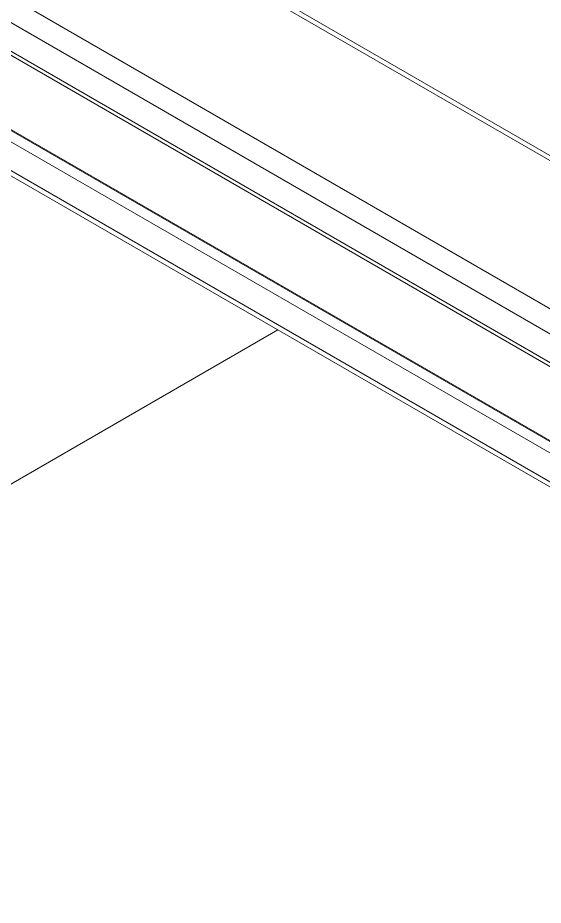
# Model space of a CAD drawing. Extents: x -976302 to -776254, y 5665 to 231437.
# Drawn here: x -791702 to -791187, y 80500 to 81369 of the extents above; entities that cross this region are included whole.
import ezdxf

# ---------------------------------------------------------------- set-up
doc = ezdxf.new("R2010")
doc.units = 0
doc.header["$LTSCALE"] = 1000
doc.header["$MEASUREMENT"] = 0

msp = doc.modelspace()

# ---------------------------------------------------------------- linework, layer by layer
at = {"linetype": 'Continuous', "lineweight": 15}
for p, q in [((-788428.62, 79443.04), (-791986.94, 81497.21)), ((-788428.62, 79443.04), (-791986.94, 81497.21)), ((-791984.64, 81492.14), (-788428.54, 79439.24)), ((-791984.64, 81492.14), (-788428.54, 79439.24)), ((-788428.54, 79439.09), (-791983.38, 81491.25)), ((-788428.54, 79439.09), (-791983.38, 81491.25)), ((-788718.77, 79808.42), (-791573.11, 81456.19)), ((-788718.77, 79808.42), (-791573.11, 81456.19)), ((-788718.77, 79813.52), (-791568.68, 81458.74)), ((-788718.77, 79813.52), (-791568.68, 81458.74)), ((-788428.54, 79366.46), (-791983.38, 81418.63)), ((-788428.54, 79366.46), (-791983.38, 81418.63)), ((-788428.54, 79365.45), (-791983.68, 81417.79)), ((-788428.54, 79365.45), (-791983.68, 81417.79)), ((-788428.62, 79354.39), (-791986.94, 81408.56)), ((-788428.62, 79354.39), (-791986.94, 81408.56)), ((-788711.54, 79659.22), (-791698.71, 81383.67)), ((-788711.54, 79659.22), (-791698.71, 81383.67)), ((-788428.62, 79326.19), (-791986.94, 81380.36)), ((-788428.62, 79326.19), (-791986.94, 81380.36)), ((-791983.81, 81373.45), (-788428.54, 79321.04)), ((-791983.81, 81373.45), (-788428.54, 79321.04)), ((-788712.09, 79634.88), (-791725.37, 81374.41)), ((-788712.09, 79634.88), (-791725.37, 81374.41)), ((-794289.17, 79422.73), (-791446.94, 81063.52)), ((-794289.17, 79422.73), (-791446.94, 81063.52))]:
    msp.add_line(p, q, dxfattribs=at)

doc.saveas('drawing.dxf')
